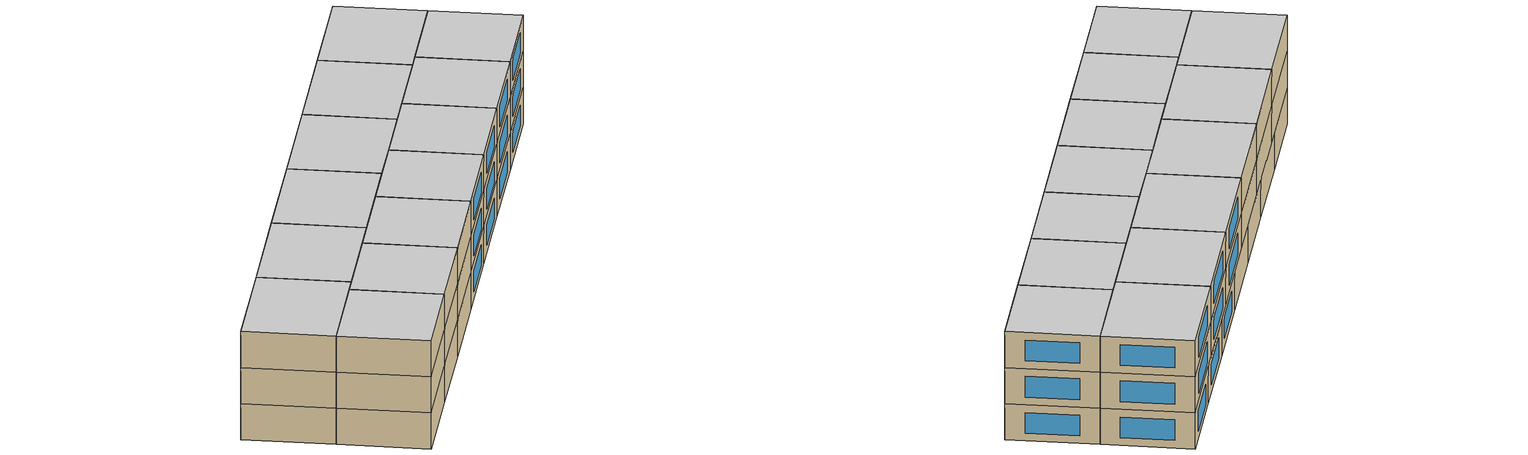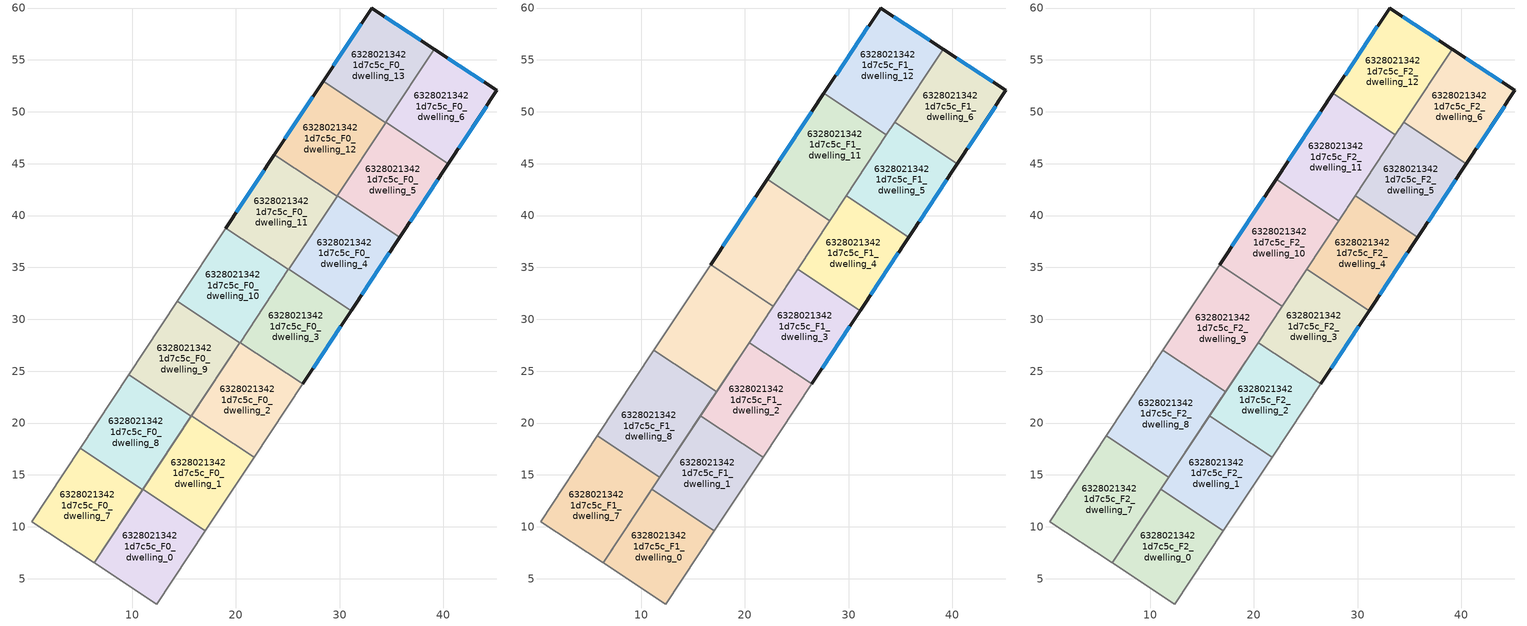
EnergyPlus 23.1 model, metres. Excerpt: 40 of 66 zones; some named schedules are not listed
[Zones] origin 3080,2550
63280213421d7c5c_F0_dwelling_0
 floor ground (EU_floor_Construction): 17.07,9.62 12.4,2.55 6.35,6.52 11.04,13.61 z0
 wall to 63280213421d7c5c_F0_dwelling_1 (EU_wall_Construction): 17.07,9.62 11.04,13.61 z0:3
 wall adiabatic (EU_wall_Construction): 11.04,13.61 6.35,6.52 12.4,2.55 17.07,9.62 z0:3
63280213421d7c5c_F0_dwelling_1
 floor ground (EU_floor_Construction): 21.75,16.69 17.07,9.62 11.04,13.61 15.72,20.68 z0
 wall to 63280213421d7c5c_F0_dwelling_2 (EU_wall_Construction): 21.75,16.69 15.72,20.68 z0:3
 wall adiabatic (EU_wall_Construction): 17.07,9.62 21.75,16.69 / 15.72,20.68 11.04,13.61 z0:3
63280213421d7c5c_F0_dwelling_10
 floor ground (EU_floor_Construction): 25.07,34.8 20.39,27.73 14.36,31.72 19.04,38.8 z0
 wall to 63280213421d7c5c_F0_dwelling_11 (EU_wall_Construction): 25.07,34.8 19.04,38.8 z0:3
 wall to 63280213421d7c5c_F0_dwelling_9 (EU_wall_Construction): 14.36,31.72 20.39,27.73 z0:3
 wall adiabatic (EU_wall_Construction): 19.04,38.8 14.36,31.72 z0:3
 wall to 63280213421d7c5c_F0_dwelling_3 (EU_wall_Construction): 20.4,27.75 25.07,34.8 z0:3
 wall to 63280213421d7c5c_F0_dwelling_2 (EU_wall_Construction): 20.39,27.73 20.4,27.75 z0:3
63280213421d7c5c_F0_dwelling_11
 floor ground (EU_floor_Construction): 29.75,41.88 25.07,34.8 19.04,38.8 23.72,45.87 z0
 wall outside (EU_wall_Construction): 23.72,45.87 19.04,38.8 z0:3
 wall to 63280213421d7c5c_F0_dwelling_12 (EU_wall_Construction): 29.75,41.88 23.72,45.87 z0:3
 wall to 63280213421d7c5c_F0_dwelling_4 (EU_wall_Construction): 25.08,34.83 29.75,41.88 z0:3
 wall to 63280213421d7c5c_F0_dwelling_3 (EU_wall_Construction): 25.07,34.8 25.08,34.83 z0:3
 window (EU_Window_Construction): 22.72,44.36 20.04,40.31 z0.64:2.36
63280213421d7c5c_F0_dwelling_12
 floor ground (EU_floor_Construction): 34.43,48.95 29.75,41.88 23.72,45.87 28.4,52.94 z0
 wall outside (EU_wall_Construction): 28.4,52.94 23.72,45.87 z0:3
 wall to 63280213421d7c5c_F0_dwelling_13 (EU_wall_Construction): 34.43,48.95 28.4,52.94 z0:3
 wall to 63280213421d7c5c_F0_dwelling_5 (EU_wall_Construction): 29.76,41.9 34.43,48.95 z0:3
 wall to 63280213421d7c5c_F0_dwelling_4 (EU_wall_Construction): 29.75,41.88 29.76,41.9 z0:3
 window (EU_Window_Construction): 27.4,51.43 24.72,47.38 z0.64:2.36
 ceiling adiabatic (EU_roof_Construction): 29.75,41.88 33.65,47.77 27.62,51.76 23.72,45.87 z3
63280213421d7c5c_F0_dwelling_13
 floor ground (EU_floor_Construction): 39.12,56.04 34.43,48.95 28.4,52.94 33.07,60 z0
 wall outside (EU_wall_Construction): 39.12,56.04 33.07,60 28.4,52.94 z0:3
 wall to 63280213421d7c5c_F0_dwelling_6 (EU_wall_Construction): 34.45,48.97 39.12,56.04 z0:3
 wall to 63280213421d7c5c_F0_dwelling_5 (EU_wall_Construction): 34.43,48.95 34.45,48.97 z0:3
 window (EU_Window_Construction): 32.07,58.49 29.4,54.46 / 37.83,56.89 34.37,59.15 z0.64:2.36
63280213421d7c5c_F0_dwelling_2
 floor ground (EU_floor_Construction): 26.43,23.76 21.75,16.69 15.72,20.68 20.4,27.75 z0
 wall to 63280213421d7c5c_F0_dwelling_3 (EU_wall_Construction): 26.43,23.76 20.4,27.75 z0:3
 wall adiabatic (EU_wall_Construction): 21.75,16.69 26.43,23.76 / 20.39,27.73 15.72,20.68 z0:3
63280213421d7c5c_F0_dwelling_3
 floor ground (EU_floor_Construction): 31.11,30.83 26.43,23.76 20.4,27.75 25.08,34.83 z0
 wall outside (EU_wall_Construction): 26.43,23.76 31.11,30.83 z0:3
 wall to 63280213421d7c5c_F0_dwelling_4 (EU_wall_Construction): 31.11,30.83 25.08,34.83 z0:3
 window (EU_Window_Construction): 27.44,25.28 30.11,29.32 z0.64:2.36
63280213421d7c5c_F0_dwelling_4
 floor ground (EU_floor_Construction): 35.8,37.91 31.11,30.83 25.08,34.83 29.76,41.9 z0
 wall outside (EU_wall_Construction): 31.11,30.83 35.8,37.91 z0:3
 wall to 63280213421d7c5c_F0_dwelling_5 (EU_wall_Construction): 35.8,37.91 29.76,41.9 z0:3
 window (EU_Window_Construction): 32.12,32.35 34.79,36.39 z0.64:2.36
63280213421d7c5c_F0_dwelling_5
 floor ground (EU_floor_Construction): 40.48,44.98 35.8,37.91 29.76,41.9 34.45,48.97 z0
 wall outside (EU_wall_Construction): 35.8,37.91 40.48,44.98 z0:3
 wall to 63280213421d7c5c_F0_dwelling_6 (EU_wall_Construction): 40.48,44.98 34.45,48.97 z0:3
 window (EU_Window_Construction): 36.8,39.42 39.47,43.47 z0.64:2.36
63280213421d7c5c_F0_dwelling_6
 floor ground (EU_floor_Construction): 45.17,52.07 40.48,44.98 34.45,48.97 39.12,56.04 z0
 wall outside (EU_wall_Construction): 40.48,44.98 45.17,52.07 39.12,56.04 z0:3
 window (EU_Window_Construction): 43.87,52.92 40.41,55.18 / 41.48,46.5 44.16,50.55 z0.64:2.36
63280213421d7c5c_F0_dwelling_7
 floor ground (EU_floor_Construction): 11.02,13.58 6.35,6.52 0.3,10.49 4.99,17.58 z0
 wall to 63280213421d7c5c_F0_dwelling_8 (EU_wall_Construction): 11.02,13.58 4.99,17.58 z0:3
 wall adiabatic (EU_wall_Construction): 4.99,17.58 0.3,10.49 6.35,6.52 11.02,13.58 z0:3
63280213421d7c5c_F0_dwelling_8
 floor ground (EU_floor_Construction): 15.71,20.66 11.02,13.58 4.99,17.58 9.67,24.65 z0
 wall to 63280213421d7c5c_F0_dwelling_9 (EU_wall_Construction): 15.71,20.66 9.67,24.65 z0:3
 wall adiabatic (EU_wall_Construction): 11.02,13.58 15.71,20.66 / 9.67,24.65 4.99,17.58 z0:3
63280213421d7c5c_F0_dwelling_9
 floor ground (EU_floor_Construction): 20.39,27.73 15.71,20.66 9.67,24.65 14.36,31.72 z0
 wall adiabatic (EU_wall_Construction): 15.71,20.66 20.39,27.73 / 14.36,31.72 9.67,24.65 z0:3
63280213421d7c5c_F1_dwelling_0
 floor to 63280213421d7c5c_F0_dwelling_0 (EU_floor_Construction): 17.07,9.62 12.4,2.55 6.35,6.52 11.04,13.61 z3
 wall to 63280213421d7c5c_F1_dwelling_1 (EU_wall_Construction): 17.07,9.62 11.04,13.61 z3:6
 wall adiabatic (EU_wall_Construction): 11.04,13.61 6.35,6.52 12.4,2.55 17.07,9.62 z3:6
63280213421d7c5c_F1_dwelling_1
 floor to 63280213421d7c5c_F0_dwelling_1 (EU_floor_Construction): 21.75,16.69 17.07,9.62 11.04,13.61 15.72,20.68 z3
 wall to 63280213421d7c5c_F1_dwelling_2 (EU_wall_Construction): 21.75,16.69 15.72,20.68 z3:6
 wall adiabatic (EU_wall_Construction): 17.07,9.62 21.75,16.69 / 15.72,20.68 11.04,13.61 z3:6
63280213421d7c5c_F1_dwelling_10
 floor to 63280213421d7c5c_F0_dwelling_11 (EU_floor_Construction): 28.19,39.52 25.07,34.8 19.04,38.8 22.16,43.51 z3
 floor to 63280213421d7c5c_F0_dwelling_10 (EU_floor_Construction): 25.07,34.8 22.73,31.27 16.7,35.26 19.04,38.8 z3
 wall outside (EU_wall_Construction): 22.16,43.51 16.7,35.26 z3:6
 wall to 63280213421d7c5c_F1_dwelling_11 (EU_wall_Construction): 28.19,39.52 22.16,43.51 z3:6
 wall to 63280213421d7c5c_F1_dwelling_9 (EU_wall_Construction): 16.7,35.26 22.73,31.27 z3:6
 wall to 63280213421d7c5c_F1_dwelling_4 (EU_wall_Construction): 25.08,34.83 28.19,39.52 z3:6
 wall to 63280213421d7c5c_F1_dwelling_3 (EU_wall_Construction): 22.73,31.27 25.08,34.83 z3:6
 window (EU_Window_Construction): 20.99,41.74 17.87,37.03 z3.64:5.36
63280213421d7c5c_F1_dwelling_11
 floor adiabatic (EU_floor_Construction): 33.65,47.77 29.75,41.88 23.72,45.87 27.62,51.76 z3
 floor to 63280213421d7c5c_F0_dwelling_11 (EU_floor_Construction): 29.75,41.88 28.19,39.52 22.16,43.51 23.72,45.87 z3
 wall outside (EU_wall_Construction): 27.62,51.76 22.16,43.51 z3:6
 wall to 63280213421d7c5c_F1_dwelling_12 (EU_wall_Construction): 33.65,47.77 27.62,51.76 z3:6
 wall to 63280213421d7c5c_F1_dwelling_5 (EU_wall_Construction): 29.76,41.9 33.65,47.77 z3:6
 wall to 63280213421d7c5c_F1_dwelling_4 (EU_wall_Construction): 28.19,39.52 29.76,41.9 z3:6
 window (EU_Window_Construction): 26.45,50 23.33,45.28 z3.64:5.36
63280213421d7c5c_F1_dwelling_12
 floor to 63280213421d7c5c_F0_dwelling_13 (EU_floor_Construction): 39.12,56.04 34.43,48.95 28.4,52.94 33.07,60 z3
 floor to 63280213421d7c5c_F0_dwelling_12 (EU_floor_Construction): 34.43,48.95 33.65,47.77 27.62,51.76 28.4,52.94 z3
 wall outside (EU_wall_Construction): 39.12,56.04 33.07,60 27.62,51.76 z3:6
 wall to 63280213421d7c5c_F1_dwelling_6 (EU_wall_Construction): 34.45,48.97 39.12,56.04 z3:6
 wall to 63280213421d7c5c_F1_dwelling_5 (EU_wall_Construction): 33.65,47.77 34.45,48.97 z3:6
 window (EU_Window_Construction): 31.91,58.24 28.79,53.53 / 37.83,56.89 34.37,59.15 z3.64:5.36
63280213421d7c5c_F1_dwelling_2
 floor to 63280213421d7c5c_F0_dwelling_2 (EU_floor_Construction): 26.43,23.76 21.75,16.69 15.72,20.68 20.4,27.75 z3
 wall to 63280213421d7c5c_F1_dwelling_3 (EU_wall_Construction): 26.43,23.76 20.4,27.75 z3:6
 wall adiabatic (EU_wall_Construction): 21.75,16.69 26.43,23.76 / 20.4,27.75 15.72,20.68 z3:6
63280213421d7c5c_F1_dwelling_3
 floor to 63280213421d7c5c_F0_dwelling_3 (EU_floor_Construction): 31.11,30.83 26.43,23.76 20.4,27.75 25.08,34.83 z3
 wall outside (EU_wall_Construction): 26.43,23.76 31.11,30.83 z3:6
 wall to 63280213421d7c5c_F1_dwelling_4 (EU_wall_Construction): 31.11,30.83 25.08,34.83 z3:6
 wall to 63280213421d7c5c_F1_dwelling_9 (EU_wall_Construction): 22.73,31.27 20.4,27.75 z3:6
 window (EU_Window_Construction): 27.44,25.28 30.11,29.32 z3.64:5.36
63280213421d7c5c_F1_dwelling_4
 floor to 63280213421d7c5c_F0_dwelling_4 (EU_floor_Construction): 35.8,37.91 31.11,30.83 25.08,34.83 29.76,41.9 z3
 wall outside (EU_wall_Construction): 31.11,30.83 35.8,37.91 z3:6
 wall to 63280213421d7c5c_F1_dwelling_5 (EU_wall_Construction): 35.8,37.91 29.76,41.9 z3:6
 window (EU_Window_Construction): 32.12,32.35 34.79,36.39 z3.64:5.36
63280213421d7c5c_F1_dwelling_5
 floor to 63280213421d7c5c_F0_dwelling_5 (EU_floor_Construction): 40.48,44.98 35.8,37.91 29.76,41.9 34.45,48.97 z3
 wall outside (EU_wall_Construction): 35.8,37.91 40.48,44.98 z3:6
 wall to 63280213421d7c5c_F1_dwelling_6 (EU_wall_Construction): 40.48,44.98 34.45,48.97 z3:6
 window (EU_Window_Construction): 36.8,39.42 39.47,43.47 z3.64:5.36
63280213421d7c5c_F1_dwelling_6
 floor to 63280213421d7c5c_F0_dwelling_6 (EU_floor_Construction): 45.17,52.07 40.48,44.98 34.45,48.97 39.12,56.04 z3
 wall outside (EU_wall_Construction): 40.48,44.98 45.17,52.07 39.12,56.04 z3:6
 window (EU_Window_Construction): 43.87,52.92 40.41,55.18 / 41.48,46.5 44.16,50.55 z3.64:5.36
63280213421d7c5c_F1_dwelling_7
 floor to 63280213421d7c5c_F0_dwelling_7 (EU_floor_Construction): 11.02,13.59 6.35,6.52 0.3,10.49 4.99,17.58 z3
 floor to 63280213421d7c5c_F0_dwelling_8 (EU_floor_Construction): 11.8,14.76 11.02,13.59 4.99,17.58 5.77,18.76 z3
 wall to 63280213421d7c5c_F1_dwelling_8 (EU_wall_Construction): 11.8,14.76 5.77,18.76 z3:6
 wall adiabatic (EU_wall_Construction): 5.77,18.76 0.3,10.49 6.35,6.52 11.8,14.76 z3:6
63280213421d7c5c_F1_dwelling_8
 floor to 63280213421d7c5c_F0_dwelling_8 (EU_floor_Construction): 15.71,20.66 11.8,14.76 5.77,18.76 9.67,24.65 z3
 floor to 63280213421d7c5c_F0_dwelling_9 (EU_floor_Construction): 17.27,23.02 15.71,20.66 9.67,24.65 11.23,27.01 z3
 wall to 63280213421d7c5c_F1_dwelling_9 (EU_wall_Construction): 17.27,23.02 11.23,27.01 z3:6
 wall adiabatic (EU_wall_Construction): 11.8,14.76 17.27,23.02 / 11.23,27.01 5.77,18.76 z3:6
63280213421d7c5c_F1_dwelling_9
 floor to 63280213421d7c5c_F0_dwelling_9 (EU_floor_Construction): 20.39,27.73 17.27,23.02 11.23,27.01 14.36,31.72 z3
 floor to 63280213421d7c5c_F0_dwelling_10 (EU_floor_Construction): 22.73,31.27 20.39,27.73 14.36,31.72 16.7,35.26 z3
 wall adiabatic (EU_wall_Construction): 16.7,35.26 11.23,27.01 / 17.27,23.02 20.4,27.75 z3:6
63280213421d7c5c_F2_dwelling_0
 floor to 63280213421d7c5c_F1_dwelling_0 (EU_floor_Construction): 17.07,9.62 12.4,2.55 6.35,6.52 11.04,13.61 z6
 wall to 63280213421d7c5c_F2_dwelling_1 (EU_wall_Construction): 17.07,9.62 11.04,13.61 z6:9
 wall adiabatic (EU_wall_Construction): 11.04,13.61 6.35,6.52 12.4,2.55 17.07,9.62 z6:9
 ceiling to 63280213421d7c5c_F3_dwelling_0 (EU_floor_Construction): 12.4,2.55 17.07,9.62 11.04,13.61 6.35,6.52 z9
63280213421d7c5c_F2_dwelling_1
 floor to 63280213421d7c5c_F1_dwelling_1 (EU_floor_Construction): 21.75,16.69 17.07,9.62 11.04,13.61 15.72,20.68 z6
 wall to 63280213421d7c5c_F2_dwelling_2 (EU_wall_Construction): 21.75,16.69 15.72,20.68 z6:9
 wall adiabatic (EU_wall_Construction): 17.07,9.62 21.75,16.69 / 15.72,20.68 11.04,13.61 z6:9
 ceiling to 63280213421d7c5c_F3_dwelling_1 (EU_floor_Construction): 17.07,9.62 21.75,16.69 15.72,20.68 11.04,13.61 z9
63280213421d7c5c_F2_dwelling_10
 floor to 63280213421d7c5c_F1_dwelling_10 (EU_floor_Construction): 28.19,39.52 22.73,31.27 16.7,35.26 22.16,43.51 z6
 wall outside (EU_wall_Construction): 22.16,43.51 16.7,35.26 z6:9
 wall to 63280213421d7c5c_F2_dwelling_11 (EU_wall_Construction): 28.19,39.52 22.16,43.51 z6:9
 wall to 63280213421d7c5c_F2_dwelling_9 (EU_wall_Construction): 16.7,35.26 22.73,31.27 z6:9
 wall to 63280213421d7c5c_F2_dwelling_4 (EU_wall_Construction): 25.08,34.83 28.19,39.52 z6:9
 wall to 63280213421d7c5c_F2_dwelling_3 (EU_wall_Construction): 22.73,31.27 25.08,34.83 z6:9
 window (EU_Window_Construction): 20.99,41.74 17.87,37.03 z6.64:8.36
 ceiling to 63280213421d7c5c_F3_dwelling_10 (EU_floor_Construction): 22.73,31.27 28.19,39.52 22.16,43.51 16.7,35.26 z9
63280213421d7c5c_F2_dwelling_11
 floor to 63280213421d7c5c_F1_dwelling_11 (EU_floor_Construction): 33.65,47.77 28.19,39.52 22.16,43.51 27.62,51.76 z6
 wall outside (EU_wall_Construction): 27.62,51.76 22.16,43.51 z6:9
 wall to 63280213421d7c5c_F2_dwelling_12 (EU_wall_Construction): 33.65,47.77 27.62,51.76 z6:9
 wall to 63280213421d7c5c_F2_dwelling_5 (EU_wall_Construction): 29.76,41.9 33.65,47.77 z6:9
 wall to 63280213421d7c5c_F2_dwelling_4 (EU_wall_Construction): 28.19,39.52 29.76,41.9 z6:9
 window (EU_Window_Construction): 26.45,50 23.33,45.28 z6.64:8.36
 ceiling to 63280213421d7c5c_F3_dwelling_11 (EU_floor_Construction): 28.19,39.52 33.65,47.77 27.62,51.76 22.16,43.51 z9
63280213421d7c5c_F2_dwelling_12
 floor to 63280213421d7c5c_F1_dwelling_12 (EU_floor_Construction): 39.12,56.04 33.65,47.77 27.62,51.76 33.07,60 z6
 wall outside (EU_wall_Construction): 39.12,56.04 33.07,60 27.62,51.76 z6:9
 wall to 63280213421d7c5c_F2_dwelling_6 (EU_wall_Construction): 34.45,48.97 39.12,56.04 z6:9
 wall to 63280213421d7c5c_F2_dwelling_5 (EU_wall_Construction): 33.65,47.77 34.45,48.97 z6:9
 window (EU_Window_Construction): 31.91,58.24 28.79,53.53 / 37.83,56.89 34.37,59.15 z6.64:8.36
 ceiling to 63280213421d7c5c_F3_dwelling_12 (EU_floor_Construction): 33.65,47.77 39.12,56.04 33.07,60 27.62,51.76 z9
63280213421d7c5c_F2_dwelling_2
 floor to 63280213421d7c5c_F1_dwelling_2 (EU_floor_Construction): 26.43,23.76 21.75,16.69 15.72,20.68 20.4,27.75 z6
 wall to 63280213421d7c5c_F2_dwelling_3 (EU_wall_Construction): 26.43,23.76 20.4,27.75 z6:9
 wall adiabatic (EU_wall_Construction): 21.75,16.69 26.43,23.76 / 20.4,27.75 15.72,20.68 z6:9
 ceiling to 63280213421d7c5c_F3_dwelling_2 (EU_floor_Construction): 21.75,16.69 26.43,23.76 20.4,27.75 15.72,20.68 z9
63280213421d7c5c_F2_dwelling_3
 floor to 63280213421d7c5c_F1_dwelling_3 (EU_floor_Construction): 31.11,30.83 26.43,23.76 20.4,27.75 25.08,34.83 z6
 wall outside (EU_wall_Construction): 26.43,23.76 31.11,30.83 z6:9
 wall to 63280213421d7c5c_F2_dwelling_4 (EU_wall_Construction): 31.11,30.83 25.08,34.83 z6:9
 wall to 63280213421d7c5c_F2_dwelling_9 (EU_wall_Construction): 22.73,31.27 20.4,27.75 z6:9
 window (EU_Window_Construction): 27.44,25.28 30.11,29.32 z6.64:8.36
 ceiling to 63280213421d7c5c_F3_dwelling_3 (EU_floor_Construction): 26.43,23.76 31.11,30.83 25.08,34.83 20.4,27.75 z9
63280213421d7c5c_F2_dwelling_4
 floor to 63280213421d7c5c_F1_dwelling_4 (EU_floor_Construction): 35.8,37.91 31.11,30.83 25.08,34.83 29.76,41.9 z6
 wall outside (EU_wall_Construction): 31.11,30.83 35.8,37.91 z6:9
 wall to 63280213421d7c5c_F2_dwelling_5 (EU_wall_Construction): 35.8,37.91 29.76,41.9 z6:9
 window (EU_Window_Construction): 32.12,32.35 34.79,36.39 z6.64:8.36
 ceiling to 63280213421d7c5c_F3_dwelling_4 (EU_floor_Construction): 31.11,30.83 35.8,37.91 29.76,41.9 25.08,34.83 z9
63280213421d7c5c_F2_dwelling_5
 floor to 63280213421d7c5c_F1_dwelling_5 (EU_floor_Construction): 40.48,44.98 35.8,37.91 29.76,41.9 34.45,48.97 z6
 wall outside (EU_wall_Construction): 35.8,37.91 40.48,44.98 z6:9
 wall to 63280213421d7c5c_F2_dwelling_6 (EU_wall_Construction): 40.48,44.98 34.45,48.97 z6:9
 window (EU_Window_Construction): 36.8,39.42 39.47,43.47 z6.64:8.36
 ceiling to 63280213421d7c5c_F3_dwelling_5 (EU_floor_Construction): 35.8,37.91 40.48,44.98 34.45,48.97 29.76,41.9 z9
63280213421d7c5c_F2_dwelling_6
 floor to 63280213421d7c5c_F1_dwelling_6 (EU_floor_Construction): 45.17,52.07 40.48,44.98 34.45,48.97 39.12,56.04 z6
 wall outside (EU_wall_Construction): 40.48,44.98 45.17,52.07 39.12,56.04 z6:9
 window (EU_Window_Construction): 43.87,52.92 40.41,55.18 / 41.48,46.5 44.16,50.55 z6.64:8.36
 ceiling to 63280213421d7c5c_F3_dwelling_6 (EU_floor_Construction): 40.48,44.98 45.17,52.07 39.12,56.04 34.45,48.97 z9
63280213421d7c5c_F2_dwelling_7
 floor to 63280213421d7c5c_F1_dwelling_7 (EU_floor_Construction): 11.8,14.76 6.35,6.52 0.3,10.49 5.77,18.76 z6
 wall to 63280213421d7c5c_F2_dwelling_8 (EU_wall_Construction): 11.8,14.76 5.77,18.76 z6:9
 wall adiabatic (EU_wall_Construction): 5.77,18.76 0.3,10.49 6.35,6.52 11.8,14.76 z6:9
 ceiling to 63280213421d7c5c_F3_dwelling_7 (EU_floor_Construction): 6.35,6.52 11.8,14.76 5.77,18.76 0.3,10.49 z9
63280213421d7c5c_F2_dwelling_8
 floor to 63280213421d7c5c_F1_dwelling_8 (EU_floor_Construction): 17.27,23.02 11.8,14.76 5.77,18.76 11.23,27.01 z6
 wall to 63280213421d7c5c_F2_dwelling_9 (EU_wall_Construction): 17.27,23.02 11.23,27.01 z6:9
 wall adiabatic (EU_wall_Construction): 11.8,14.76 17.27,23.02 / 11.23,27.01 5.77,18.76 z6:9
 ceiling to 63280213421d7c5c_F3_dwelling_8 (EU_floor_Construction): 11.8,14.76 17.27,23.02 11.23,27.01 5.77,18.76 z9
63280213421d7c5c_F2_dwelling_9
 floor to 63280213421d7c5c_F1_dwelling_9 (EU_floor_Construction): 22.73,31.27 17.27,23.02 11.23,27.01 16.7,35.26 z6
 wall adiabatic (EU_wall_Construction): 16.7,35.26 11.23,27.01 / 17.27,23.02 20.4,27.75 z6:9
 ceiling to 63280213421d7c5c_F3_dwelling_9 (EU_floor_Construction): 17.27,23.02 22.73,31.27 16.7,35.26 11.23,27.01 z9
[Building]
EU S2 Campaign: North Axis=0; Terrain=City; Solar Distribution=FullExterior
[Site:Location]
Yerevan-Zvartnots.Intl.AP: Latitude=40.15; Longitude=44.383; Time Zone=4; Elevation=854
[SizingPeriod:WeatherFileDays]
AnnualSizingPeriod: Begin Month=1; Begin Day of Month=1; End Month=12; End Day of Month=31; Day of Week for Start Day=Monday; Use Weather File Daylight Saving Period=No; Use Weather File Rain and Snow Indicators=No
[MATERIAL]
EU_InternalMass_Material: Roughness=MediumRough; Thickness=0.1; Conductivity=1; Density=1800; Specific Heat=900; Thermal Absorptance=0.9; Solar Absorptance=0.7; Visible Absorptance=0.7
[MATERIAL:NOMASS] Roughness=MediumRough; Thermal Absorptance=0.9; Solar Absorptance=0.7; Visible Absorptance=0.7
Name | Thermal Resistance
EU_wall_NoMass | 1.05043
EU_roof_NoMass | 1.45357
EU_floor_NoMass | 0.478065
[WINDOWMATERIAL:SIMPLEGLAZINGSYSTEM]
EU_Window_SimpleGlazing: UFactor=2.5566; Solar Heat Gain Coefficient=0.75; Visible Transmittance=0.75
[CONSTRUCTION]
EU_wall_Construction: EU_wall_NoMass
EU_roof_Construction: EU_roof_NoMass
EU_floor_Construction: EU_floor_NoMass
EU_Window_Construction: EU_Window_SimpleGlazing
EU_InternalMass_Construction: EU_InternalMass_Material
[ZONE] Type=1; Multiplier=1; Ceiling Height=autocalculate; Floor Area=autocalculate; Part of Total Floor Area=Yes
Name | Volume
63280213421d7c5c_F0_dwelling_0; 63280213421d7c5c_F1_dwelling_0; 63280213421d7c5c_F2_dwelling_0; 63280213421d7c5c_F0_dwelling_13; 63280213421d7c5c_F0_dwelling_6; 63280213421d7c5c_F1_dwelling_6; 63280213421d7c5c_F2_dwelling_6 | 184.042
63280213421d7c5c_F0_dwelling_1; 63280213421d7c5c_F1_dwelling_1; 63280213421d7c5c_F2_dwelling_1; 63280213421d7c5c_F0_dwelling_3; 63280213421d7c5c_F1_dwelling_3; 63280213421d7c5c_F2_dwelling_3 | 184.047
63280213421d7c5c_F0_dwelling_10; 63280213421d7c5c_F0_dwelling_12; 63280213421d7c5c_F0_dwelling_8 | 184.031
63280213421d7c5c_F1_dwelling_10; 63280213421d7c5c_F2_dwelling_10 | 214.6875
63280213421d7c5c_F0_dwelling_11 | 184.044
63280213421d7c5c_F1_dwelling_11; 63280213421d7c5c_F2_dwelling_11; 63280213421d7c5c_F1_dwelling_12; 63280213421d7c5c_F2_dwelling_12; 63280213421d7c5c_F1_dwelling_8; 63280213421d7c5c_F2_dwelling_8 | 214.716
63280213421d7c5c_F0_dwelling_2; 63280213421d7c5c_F1_dwelling_2; 63280213421d7c5c_F2_dwelling_2; 63280213421d7c5c_F0_dwelling_5; 63280213421d7c5c_F1_dwelling_5; 63280213421d7c5c_F2_dwelling_5 | 184.048
63280213421d7c5c_F0_dwelling_4; 63280213421d7c5c_F1_dwelling_4; 63280213421d7c5c_F2_dwelling_4 | 184.052
63280213421d7c5c_F0_dwelling_7 | 184.026
63280213421d7c5c_F1_dwelling_7; 63280213421d7c5c_F2_dwelling_7 | 214.699
63280213421d7c5c_F0_dwelling_9 | 184.062
63280213421d7c5c_F1_dwelling_9; 63280213421d7c5c_F2_dwelling_9 | 214.717
[INTERNALMASS] Construction=EU_InternalMass_Construction
Name | Zone or ZoneList | Surface Area
63280213421d7c5c_F0_dwelling_0_EU_InternalMass | 63280213421d7c5c_F0_dwelling_0 | 61.3474
63280213421d7c5c_F0_dwelling_1_EU_InternalMass | 63280213421d7c5c_F0_dwelling_1 | 61.3493
63280213421d7c5c_F0_dwelling_2_EU_InternalMass | 63280213421d7c5c_F0_dwelling_2 | 61.3493
63280213421d7c5c_F0_dwelling_3_EU_InternalMass | 63280213421d7c5c_F0_dwelling_3 | 61.3493
63280213421d7c5c_F0_dwelling_4_EU_InternalMass | 63280213421d7c5c_F0_dwelling_4 | 61.3509
63280213421d7c5c_F0_dwelling_5_EU_InternalMass | 63280213421d7c5c_F0_dwelling_5 | 61.3493
63280213421d7c5c_F0_dwelling_6_EU_InternalMass | 63280213421d7c5c_F0_dwelling_6 | 61.3474
63280213421d7c5c_F0_dwelling_7_EU_InternalMass | 63280213421d7c5c_F0_dwelling_7 | 61.342
63280213421d7c5c_F0_dwelling_8_EU_InternalMass | 63280213421d7c5c_F0_dwelling_8 | 61.3438
63280213421d7c5c_F0_dwelling_9_EU_InternalMass | 63280213421d7c5c_F0_dwelling_9 | 61.3538
63280213421d7c5c_F0_dwelling_10_EU_InternalMass | 63280213421d7c5c_F0_dwelling_10 | 61.3438
63280213421d7c5c_F0_dwelling_11_EU_InternalMass | 63280213421d7c5c_F0_dwelling_11 | 61.3478
63280213421d7c5c_F0_dwelling_12_EU_InternalMass | 63280213421d7c5c_F0_dwelling_12 | 61.3438
63280213421d7c5c_F0_dwelling_13_EU_InternalMass | 63280213421d7c5c_F0_dwelling_13 | 61.3474
63280213421d7c5c_F1_dwelling_0_EU_InternalMass | 63280213421d7c5c_F1_dwelling_0 | 61.3474
63280213421d7c5c_F1_dwelling_1_EU_InternalMass | 63280213421d7c5c_F1_dwelling_1 | 61.3493
63280213421d7c5c_F1_dwelling_2_EU_InternalMass | 63280213421d7c5c_F1_dwelling_2 | 61.3493
63280213421d7c5c_F1_dwelling_3_EU_InternalMass | 63280213421d7c5c_F1_dwelling_3 | 61.3493
63280213421d7c5c_F1_dwelling_4_EU_InternalMass | 63280213421d7c5c_F1_dwelling_4 | 61.3509
63280213421d7c5c_F1_dwelling_5_EU_InternalMass | 63280213421d7c5c_F1_dwelling_5 | 61.3493
63280213421d7c5c_F1_dwelling_6_EU_InternalMass | 63280213421d7c5c_F1_dwelling_6 | 61.3474
63280213421d7c5c_F1_dwelling_7_EU_InternalMass | 63280213421d7c5c_F1_dwelling_7 | 71.5662
63280213421d7c5c_F1_dwelling_8_EU_InternalMass | 63280213421d7c5c_F1_dwelling_8 | 71.5721
63280213421d7c5c_F1_dwelling_9_EU_InternalMass | 63280213421d7c5c_F1_dwelling_9 | 71.5724
63280213421d7c5c_F1_dwelling_10_EU_InternalMass | 63280213421d7c5c_F1_dwelling_10 | 71.5624
63280213421d7c5c_F1_dwelling_11_EU_InternalMass | 63280213421d7c5c_F1_dwelling_11 | 71.5721
63280213421d7c5c_F1_dwelling_12_EU_InternalMass | 63280213421d7c5c_F1_dwelling_12 | 71.5719
63280213421d7c5c_F2_dwelling_0_EU_InternalMass | 63280213421d7c5c_F2_dwelling_0 | 61.3474
63280213421d7c5c_F2_dwelling_1_EU_InternalMass | 63280213421d7c5c_F2_dwelling_1 | 61.3493
63280213421d7c5c_F2_dwelling_2_EU_InternalMass | 63280213421d7c5c_F2_dwelling_2 | 61.3493
63280213421d7c5c_F2_dwelling_3_EU_InternalMass | 63280213421d7c5c_F2_dwelling_3 | 61.3493
63280213421d7c5c_F2_dwelling_4_EU_InternalMass | 63280213421d7c5c_F2_dwelling_4 | 61.3509
63280213421d7c5c_F2_dwelling_5_EU_InternalMass | 63280213421d7c5c_F2_dwelling_5 | 61.3493
63280213421d7c5c_F2_dwelling_6_EU_InternalMass | 63280213421d7c5c_F2_dwelling_6 | 61.3474
63280213421d7c5c_F2_dwelling_7_EU_InternalMass | 63280213421d7c5c_F2_dwelling_7 | 71.5662
63280213421d7c5c_F2_dwelling_8_EU_InternalMass | 63280213421d7c5c_F2_dwelling_8 | 71.5721
63280213421d7c5c_F2_dwelling_9_EU_InternalMass | 63280213421d7c5c_F2_dwelling_9 | 71.5724
63280213421d7c5c_F2_dwelling_10_EU_InternalMass | 63280213421d7c5c_F2_dwelling_10 | 71.5624
63280213421d7c5c_F2_dwelling_11_EU_InternalMass | 63280213421d7c5c_F2_dwelling_11 | 71.5721
63280213421d7c5c_F2_dwelling_12_EU_InternalMass | 63280213421d7c5c_F2_dwelling_12 | 71.5719
[OTHEREQUIPMENT] Fuel Type=Electricity; Design Level Calculation Method=Watts/Area; Power per Zone Floor Area=1; Fraction Latent=0; Fraction Radiant=0; Fraction Lost=0; Carbon Dioxide Generation Rate=0; EndUse Subcategory=EU_Step8_InternalGains
Name | Zone or ZoneList or Space or SpaceList | Schedule
EU_Step8_InternalGain_63280213421d7c5c_F0_dwelling_0_f000 | 63280213421d7c5c_F0_dwelling_0 | EU_Step8_GainSchedule_63280213421d7c5c_F0_dwelling_0_f000
EU_Step8_InternalGain_63280213421d7c5c_F0_dwelling_1_f000 | 63280213421d7c5c_F0_dwelling_1 | EU_Step8_GainSchedule_63280213421d7c5c_F0_dwelling_1_f000
EU_Step8_InternalGain_63280213421d7c5c_F0_dwelling_2_f000 | 63280213421d7c5c_F0_dwelling_2 | EU_Step8_GainSchedule_63280213421d7c5c_F0_dwelling_2_f000
EU_Step8_InternalGain_63280213421d7c5c_F0_dwelling_3_f000 | 63280213421d7c5c_F0_dwelling_3 | EU_Step8_GainSchedule_63280213421d7c5c_F0_dwelling_3_f000
EU_Step8_InternalGain_63280213421d7c5c_F0_dwelling_4_f000 | 63280213421d7c5c_F0_dwelling_4 | EU_Step8_GainSchedule_63280213421d7c5c_F0_dwelling_4_f000
EU_Step8_InternalGain_63280213421d7c5c_F0_dwelling_5_f000 | 63280213421d7c5c_F0_dwelling_5 | EU_Step8_GainSchedule_63280213421d7c5c_F0_dwelling_5_f000
EU_Step8_InternalGain_63280213421d7c5c_F0_dwelling_6_f000 | 63280213421d7c5c_F0_dwelling_6 | EU_Step8_GainSchedule_63280213421d7c5c_F0_dwelling_6_f000
EU_Step8_InternalGain_63280213421d7c5c_F0_dwelling_7_f000 | 63280213421d7c5c_F0_dwelling_7 | EU_Step8_GainSchedule_63280213421d7c5c_F0_dwelling_7_f000
EU_Step8_InternalGain_63280213421d7c5c_F0_dwelling_8_f000 | 63280213421d7c5c_F0_dwelling_8 | EU_Step8_GainSchedule_63280213421d7c5c_F0_dwelling_8_f000
EU_Step8_InternalGain_63280213421d7c5c_F0_dwelling_9_f000 | 63280213421d7c5c_F0_dwelling_9 | EU_Step8_GainSchedule_63280213421d7c5c_F0_dwelling_9_f000
EU_Step8_InternalGain_63280213421d7c5c_F0_dwelling_10_f000 | 63280213421d7c5c_F0_dwelling_10 | EU_Step8_GainSchedule_63280213421d7c5c_F0_dwelling_10_f000
EU_Step8_InternalGain_63280213421d7c5c_F0_dwelling_11_f000 | 63280213421d7c5c_F0_dwelling_11 | EU_Step8_GainSchedule_63280213421d7c5c_F0_dwelling_11_f000
EU_Step8_InternalGain_63280213421d7c5c_F0_dwelling_12_f000 | 63280213421d7c5c_F0_dwelling_12 | EU_Step8_GainSchedule_63280213421d7c5c_F0_dwelling_12_f000
EU_Step8_InternalGain_63280213421d7c5c_F0_dwelling_13_f000 | 63280213421d7c5c_F0_dwelling_13 | EU_Step8_GainSchedule_63280213421d7c5c_F0_dwelling_13_f000
EU_Step8_InternalGain_63280213421d7c5c_F1_dwelling_0_f000 | 63280213421d7c5c_F1_dwelling_0 | EU_Step8_GainSchedule_63280213421d7c5c_F1_dwelling_0_f000
EU_Step8_InternalGain_63280213421d7c5c_F1_dwelling_1_f000 | 63280213421d7c5c_F1_dwelling_1 | EU_Step8_GainSchedule_63280213421d7c5c_F1_dwelling_1_f000
EU_Step8_InternalGain_63280213421d7c5c_F1_dwelling_2_f000 | 63280213421d7c5c_F1_dwelling_2 | EU_Step8_GainSchedule_63280213421d7c5c_F1_dwelling_2_f000
EU_Step8_InternalGain_63280213421d7c5c_F1_dwelling_3_f000 | 63280213421d7c5c_F1_dwelling_3 | EU_Step8_GainSchedule_63280213421d7c5c_F1_dwelling_3_f000
EU_Step8_InternalGain_63280213421d7c5c_F1_dwelling_4_f000 | 63280213421d7c5c_F1_dwelling_4 | EU_Step8_GainSchedule_63280213421d7c5c_F1_dwelling_4_f000
EU_Step8_InternalGain_63280213421d7c5c_F1_dwelling_5_f000 | 63280213421d7c5c_F1_dwelling_5 | EU_Step8_GainSchedule_63280213421d7c5c_F1_dwelling_5_f000
EU_Step8_InternalGain_63280213421d7c5c_F1_dwelling_6_f000 | 63280213421d7c5c_F1_dwelling_6 | EU_Step8_GainSchedule_63280213421d7c5c_F1_dwelling_6_f000
EU_Step8_InternalGain_63280213421d7c5c_F1_dwelling_7_f000 | 63280213421d7c5c_F1_dwelling_7 | EU_Step8_GainSchedule_63280213421d7c5c_F1_dwelling_7_f000
EU_Step8_InternalGain_63280213421d7c5c_F1_dwelling_8_f000 | 63280213421d7c5c_F1_dwelling_8 | EU_Step8_GainSchedule_63280213421d7c5c_F1_dwelling_8_f000
EU_Step8_InternalGain_63280213421d7c5c_F1_dwelling_9_f000 | 63280213421d7c5c_F1_dwelling_9 | EU_Step8_GainSchedule_63280213421d7c5c_F1_dwelling_9_f000
EU_Step8_InternalGain_63280213421d7c5c_F1_dwelling_10_f000 | 63280213421d7c5c_F1_dwelling_10 | EU_Step8_GainSchedule_63280213421d7c5c_F1_dwelling_10_f000
EU_Step8_InternalGain_63280213421d7c5c_F1_dwelling_11_f000 | 63280213421d7c5c_F1_dwelling_11 | EU_Step8_GainSchedule_63280213421d7c5c_F1_dwelling_11_f000
EU_Step8_InternalGain_63280213421d7c5c_F1_dwelling_12_f000 | 63280213421d7c5c_F1_dwelling_12 | EU_Step8_GainSchedule_63280213421d7c5c_F1_dwelling_12_f000
EU_Step8_InternalGain_63280213421d7c5c_F2_dwelling_0_f000 | 63280213421d7c5c_F2_dwelling_0 | EU_Step8_GainSchedule_63280213421d7c5c_F2_dwelling_0_f000
EU_Step8_InternalGain_63280213421d7c5c_F2_dwelling_1_f000 | 63280213421d7c5c_F2_dwelling_1 | EU_Step8_GainSchedule_63280213421d7c5c_F2_dwelling_1_f000
EU_Step8_InternalGain_63280213421d7c5c_F2_dwelling_2_f000 | 63280213421d7c5c_F2_dwelling_2 | EU_Step8_GainSchedule_63280213421d7c5c_F2_dwelling_2_f000
EU_Step8_InternalGain_63280213421d7c5c_F2_dwelling_3_f000 | 63280213421d7c5c_F2_dwelling_3 | EU_Step8_GainSchedule_63280213421d7c5c_F2_dwelling_3_f000
EU_Step8_InternalGain_63280213421d7c5c_F2_dwelling_4_f000 | 63280213421d7c5c_F2_dwelling_4 | EU_Step8_GainSchedule_63280213421d7c5c_F2_dwelling_4_f000
EU_Step8_InternalGain_63280213421d7c5c_F2_dwelling_5_f000 | 63280213421d7c5c_F2_dwelling_5 | EU_Step8_GainSchedule_63280213421d7c5c_F2_dwelling_5_f000
EU_Step8_InternalGain_63280213421d7c5c_F2_dwelling_6_f000 | 63280213421d7c5c_F2_dwelling_6 | EU_Step8_GainSchedule_63280213421d7c5c_F2_dwelling_6_f000
EU_Step8_InternalGain_63280213421d7c5c_F2_dwelling_7_f000 | 63280213421d7c5c_F2_dwelling_7 | EU_Step8_GainSchedule_63280213421d7c5c_F2_dwelling_7_f000
EU_Step8_InternalGain_63280213421d7c5c_F2_dwelling_8_f000 | 63280213421d7c5c_F2_dwelling_8 | EU_Step8_GainSchedule_63280213421d7c5c_F2_dwelling_8_f000
EU_Step8_InternalGain_63280213421d7c5c_F2_dwelling_9_f000 | 63280213421d7c5c_F2_dwelling_9 | EU_Step8_GainSchedule_63280213421d7c5c_F2_dwelling_9_f000
EU_Step8_InternalGain_63280213421d7c5c_F2_dwelling_10_f000 | 63280213421d7c5c_F2_dwelling_10 | EU_Step8_GainSchedule_63280213421d7c5c_F2_dwelling_10_f000
EU_Step8_InternalGain_63280213421d7c5c_F2_dwelling_11_f000 | 63280213421d7c5c_F2_dwelling_11 | EU_Step8_GainSchedule_63280213421d7c5c_F2_dwelling_11_f000
EU_Step8_InternalGain_63280213421d7c5c_F2_dwelling_12_f000 | 63280213421d7c5c_F2_dwelling_12 | EU_Step8_GainSchedule_63280213421d7c5c_F2_dwelling_12_f000
[ZONEVENTILATION:DESIGNFLOWRATE] Schedule=EU_AlwaysOn; Design Flow Rate Calculation Method=AirChanges/Hour; Air Changes per Hour=0.557805; Ventilation Type=Natural; Fan Pressure Rise=0; Fan Total Efficiency=1; Constant Term Coefficient=1; Temperature Term Coefficient=0; Velocity Term Coefficient=0; Velocity Squared Term Coefficient=0; Minimum Indoor Temperature=-100; Maximum Indoor Temperature=100; Delta Temperature=-100; Minimum Outdoor Temperature=-100; Maximum Outdoor Temperature=100; Maximum Wind Speed=40
Name | Zone or ZoneList or Space or SpaceList
EU_ConstantAir_63280213421d7c5c_F0_dwelling_0 | 63280213421d7c5c_F0_dwelling_0
EU_ConstantAir_63280213421d7c5c_F0_dwelling_1 | 63280213421d7c5c_F0_dwelling_1
EU_ConstantAir_63280213421d7c5c_F0_dwelling_2 | 63280213421d7c5c_F0_dwelling_2
EU_ConstantAir_63280213421d7c5c_F0_dwelling_3 | 63280213421d7c5c_F0_dwelling_3
EU_ConstantAir_63280213421d7c5c_F0_dwelling_4 | 63280213421d7c5c_F0_dwelling_4
EU_ConstantAir_63280213421d7c5c_F0_dwelling_5 | 63280213421d7c5c_F0_dwelling_5
EU_ConstantAir_63280213421d7c5c_F0_dwelling_6 | 63280213421d7c5c_F0_dwelling_6
EU_ConstantAir_63280213421d7c5c_F0_dwelling_7 | 63280213421d7c5c_F0_dwelling_7
EU_ConstantAir_63280213421d7c5c_F0_dwelling_8 | 63280213421d7c5c_F0_dwelling_8
EU_ConstantAir_63280213421d7c5c_F0_dwelling_9 | 63280213421d7c5c_F0_dwelling_9
EU_ConstantAir_63280213421d7c5c_F0_dwelling_10 | 63280213421d7c5c_F0_dwelling_10
EU_ConstantAir_63280213421d7c5c_F0_dwelling_11 | 63280213421d7c5c_F0_dwelling_11
EU_ConstantAir_63280213421d7c5c_F0_dwelling_12 | 63280213421d7c5c_F0_dwelling_12
EU_ConstantAir_63280213421d7c5c_F0_dwelling_13 | 63280213421d7c5c_F0_dwelling_13
EU_ConstantAir_63280213421d7c5c_F1_dwelling_0 | 63280213421d7c5c_F1_dwelling_0
EU_ConstantAir_63280213421d7c5c_F1_dwelling_1 | 63280213421d7c5c_F1_dwelling_1
EU_ConstantAir_63280213421d7c5c_F1_dwelling_2 | 63280213421d7c5c_F1_dwelling_2
EU_ConstantAir_63280213421d7c5c_F1_dwelling_3 | 63280213421d7c5c_F1_dwelling_3
EU_ConstantAir_63280213421d7c5c_F1_dwelling_4 | 63280213421d7c5c_F1_dwelling_4
EU_ConstantAir_63280213421d7c5c_F1_dwelling_5 | 63280213421d7c5c_F1_dwelling_5
EU_ConstantAir_63280213421d7c5c_F1_dwelling_6 | 63280213421d7c5c_F1_dwelling_6
EU_ConstantAir_63280213421d7c5c_F1_dwelling_7 | 63280213421d7c5c_F1_dwelling_7
EU_ConstantAir_63280213421d7c5c_F1_dwelling_8 | 63280213421d7c5c_F1_dwelling_8
EU_ConstantAir_63280213421d7c5c_F1_dwelling_9 | 63280213421d7c5c_F1_dwelling_9
EU_ConstantAir_63280213421d7c5c_F1_dwelling_10 | 63280213421d7c5c_F1_dwelling_10
EU_ConstantAir_63280213421d7c5c_F1_dwelling_11 | 63280213421d7c5c_F1_dwelling_11
EU_ConstantAir_63280213421d7c5c_F1_dwelling_12 | 63280213421d7c5c_F1_dwelling_12
EU_ConstantAir_63280213421d7c5c_F2_dwelling_0 | 63280213421d7c5c_F2_dwelling_0
EU_ConstantAir_63280213421d7c5c_F2_dwelling_1 | 63280213421d7c5c_F2_dwelling_1
EU_ConstantAir_63280213421d7c5c_F2_dwelling_2 | 63280213421d7c5c_F2_dwelling_2
EU_ConstantAir_63280213421d7c5c_F2_dwelling_3 | 63280213421d7c5c_F2_dwelling_3
EU_ConstantAir_63280213421d7c5c_F2_dwelling_4 | 63280213421d7c5c_F2_dwelling_4
EU_ConstantAir_63280213421d7c5c_F2_dwelling_5 | 63280213421d7c5c_F2_dwelling_5
EU_ConstantAir_63280213421d7c5c_F2_dwelling_6 | 63280213421d7c5c_F2_dwelling_6
EU_ConstantAir_63280213421d7c5c_F2_dwelling_7 | 63280213421d7c5c_F2_dwelling_7
EU_ConstantAir_63280213421d7c5c_F2_dwelling_8 | 63280213421d7c5c_F2_dwelling_8
EU_ConstantAir_63280213421d7c5c_F2_dwelling_9 | 63280213421d7c5c_F2_dwelling_9
EU_ConstantAir_63280213421d7c5c_F2_dwelling_10 | 63280213421d7c5c_F2_dwelling_10
EU_ConstantAir_63280213421d7c5c_F2_dwelling_11 | 63280213421d7c5c_F2_dwelling_11
EU_ConstantAir_63280213421d7c5c_F2_dwelling_12 | 63280213421d7c5c_F2_dwelling_12
[HVACTEMPLATE:ZONE:IDEALLOADSAIRSYSTEM] System Availability Schedule=EU_AlwaysOn; Maximum Heating Supply Air Temperature=50; Minimum Cooling Supply Air Temperature=13; Maximum Heating Supply Air Humidity Ratio=0.0156; Minimum Cooling Supply Air Humidity Ratio=0.0077; Heating Limit=NoLimit; Cooling Limit=NoLimit; Heating Availability Schedule=EU_AlwaysOn; Cooling Availability Schedule=EU_CoolingOff; Dehumidification Control Type=ConstantSensibleHeatRatio; Cooling Sensible Heat Ratio=0.7; Dehumidification Setpoint=60; Humidification Control Type=None; Humidification Setpoint=30; Outdoor Air Method=None; Outdoor Air Flow Rate per Person=0.00944; Outdoor Air Flow Rate per Zone Floor Area=0; Outdoor Air Flow Rate per Zone=0; Demand Controlled Ventilation Type=None; Outdoor Air Economizer Type=NoEconomizer; Heat Recovery Type=None; Sensible Heat Recovery Effectiveness=0.7; Latent Heat Recovery Effectiveness=0.65
Name | Template Thermostat
63280213421d7c5c_F0_dwelling_0 | EU_HeatOnly_63280213421d7c5c_F0_dwelling_0
63280213421d7c5c_F0_dwelling_1 | EU_HeatOnly_63280213421d7c5c_F0_dwelling_1
63280213421d7c5c_F0_dwelling_2 | EU_HeatOnly_63280213421d7c5c_F0_dwelling_2
63280213421d7c5c_F0_dwelling_3 | EU_HeatOnly_63280213421d7c5c_F0_dwelling_3
63280213421d7c5c_F0_dwelling_4 | EU_HeatOnly_63280213421d7c5c_F0_dwelling_4
63280213421d7c5c_F0_dwelling_5 | EU_HeatOnly_63280213421d7c5c_F0_dwelling_5
63280213421d7c5c_F0_dwelling_6 | EU_HeatOnly_63280213421d7c5c_F0_dwelling_6
63280213421d7c5c_F0_dwelling_7 | EU_HeatOnly_63280213421d7c5c_F0_dwelling_7
63280213421d7c5c_F0_dwelling_8 | EU_HeatOnly_63280213421d7c5c_F0_dwelling_8
63280213421d7c5c_F0_dwelling_9 | EU_HeatOnly_63280213421d7c5c_F0_dwelling_9
63280213421d7c5c_F0_dwelling_10 | EU_HeatOnly_63280213421d7c5c_F0_dwelling_10
63280213421d7c5c_F0_dwelling_11 | EU_HeatOnly_63280213421d7c5c_F0_dwelling_11
63280213421d7c5c_F0_dwelling_12 | EU_HeatOnly_63280213421d7c5c_F0_dwelling_12
63280213421d7c5c_F0_dwelling_13 | EU_HeatOnly_63280213421d7c5c_F0_dwelling_13
63280213421d7c5c_F1_dwelling_0 | EU_HeatOnly_63280213421d7c5c_F1_dwelling_0
63280213421d7c5c_F1_dwelling_1 | EU_HeatOnly_63280213421d7c5c_F1_dwelling_1
63280213421d7c5c_F1_dwelling_2 | EU_HeatOnly_63280213421d7c5c_F1_dwelling_2
63280213421d7c5c_F1_dwelling_3 | EU_HeatOnly_63280213421d7c5c_F1_dwelling_3
63280213421d7c5c_F1_dwelling_4 | EU_HeatOnly_63280213421d7c5c_F1_dwelling_4
63280213421d7c5c_F1_dwelling_5 | EU_HeatOnly_63280213421d7c5c_F1_dwelling_5
63280213421d7c5c_F1_dwelling_6 | EU_HeatOnly_63280213421d7c5c_F1_dwelling_6
63280213421d7c5c_F1_dwelling_7 | EU_HeatOnly_63280213421d7c5c_F1_dwelling_7
63280213421d7c5c_F1_dwelling_8 | EU_HeatOnly_63280213421d7c5c_F1_dwelling_8
63280213421d7c5c_F1_dwelling_9 | EU_HeatOnly_63280213421d7c5c_F1_dwelling_9
63280213421d7c5c_F1_dwelling_10 | EU_HeatOnly_63280213421d7c5c_F1_dwelling_10
63280213421d7c5c_F1_dwelling_11 | EU_HeatOnly_63280213421d7c5c_F1_dwelling_11
63280213421d7c5c_F1_dwelling_12 | EU_HeatOnly_63280213421d7c5c_F1_dwelling_12
63280213421d7c5c_F2_dwelling_0 | EU_HeatOnly_63280213421d7c5c_F2_dwelling_0
63280213421d7c5c_F2_dwelling_1 | EU_HeatOnly_63280213421d7c5c_F2_dwelling_1
63280213421d7c5c_F2_dwelling_2 | EU_HeatOnly_63280213421d7c5c_F2_dwelling_2
63280213421d7c5c_F2_dwelling_3 | EU_HeatOnly_63280213421d7c5c_F2_dwelling_3
63280213421d7c5c_F2_dwelling_4 | EU_HeatOnly_63280213421d7c5c_F2_dwelling_4
63280213421d7c5c_F2_dwelling_5 | EU_HeatOnly_63280213421d7c5c_F2_dwelling_5
63280213421d7c5c_F2_dwelling_6 | EU_HeatOnly_63280213421d7c5c_F2_dwelling_6
63280213421d7c5c_F2_dwelling_7 | EU_HeatOnly_63280213421d7c5c_F2_dwelling_7
63280213421d7c5c_F2_dwelling_8 | EU_HeatOnly_63280213421d7c5c_F2_dwelling_8
63280213421d7c5c_F2_dwelling_9 | EU_HeatOnly_63280213421d7c5c_F2_dwelling_9
63280213421d7c5c_F2_dwelling_10 | EU_HeatOnly_63280213421d7c5c_F2_dwelling_10
63280213421d7c5c_F2_dwelling_11 | EU_HeatOnly_63280213421d7c5c_F2_dwelling_11
63280213421d7c5c_F2_dwelling_12 | EU_HeatOnly_63280213421d7c5c_F2_dwelling_12
[SIZING:ZONE] Zone Cooling Design Supply Air Temperature Input Method=SupplyAirTemperature; Zone Cooling Design Supply Air Temperature=13; Zone Heating Design Supply Air Temperature Input Method=SupplyAirTemperature; Zone Heating Design Supply Air Temperature=50; Zone Cooling Design Supply Air Humidity Ratio=0.008; Zone Heating Design Supply Air Humidity Ratio=0.008; Cooling Design Air Flow Method=DesignDay; Cooling Design Air Flow Rate=0; Cooling Minimum Air Flow per Zone Floor Area=0.000762; Cooling Minimum Air Flow=0; Cooling Minimum Air Flow Fraction=0.2; Heating Design Air Flow Method=DesignDay; Heating Design Air Flow Rate=0; Heating Maximum Air Flow per Zone Floor Area=0.002032; Heating Maximum Air Flow=0.141576; Heating Maximum Air Flow Fraction=0.3; Account for Dedicated Outdoor Air System=No; Dedicated Outdoor Air System Control Strategy=NeutralSupplyAir; Dedicated Outdoor Air Low Setpoint Temperature for Design=autosize; Dedicated Outdoor Air High Setpoint Temperature for Design=autosize; Zone Load Sizing Method=Sensible Load Only No Latent Load; Zone Latent Cooling Design Supply Air Humidity Ratio Input Method=HumidityRatioDifference; Zone Cooling Design Supply Air Humidity Ratio Difference=0.005; Zone Latent Heating Design Supply Air Humidity Ratio Input Method=HumidityRatioDifference; Zone Humidification Design Supply Air Humidity Ratio Difference=0.005
63280213421d7c5c_F0_dwelling_0; 63280213421d7c5c_F0_dwelling_1; 63280213421d7c5c_F0_dwelling_2; 63280213421d7c5c_F0_dwelling_3; 63280213421d7c5c_F0_dwelling_4; 63280213421d7c5c_F0_dwelling_5; 63280213421d7c5c_F0_dwelling_6; 63280213421d7c5c_F0_dwelling_7; 63280213421d7c5c_F0_dwelling_8; 63280213421d7c5c_F0_dwelling_9; 63280213421d7c5c_F0_dwelling_10; 63280213421d7c5c_F0_dwelling_11; 63280213421d7c5c_F0_dwelling_12; 63280213421d7c5c_F0_dwelling_13; 63280213421d7c5c_F1_dwelling_0; 63280213421d7c5c_F1_dwelling_1; 63280213421d7c5c_F1_dwelling_2; 63280213421d7c5c_F1_dwelling_3; 63280213421d7c5c_F1_dwelling_4; 63280213421d7c5c_F1_dwelling_5; 63280213421d7c5c_F1_dwelling_6; 63280213421d7c5c_F1_dwelling_7; 63280213421d7c5c_F1_dwelling_8; 63280213421d7c5c_F1_dwelling_9; 63280213421d7c5c_F1_dwelling_10; 63280213421d7c5c_F1_dwelling_11; 63280213421d7c5c_F1_dwelling_12; 63280213421d7c5c_F2_dwelling_0; 63280213421d7c5c_F2_dwelling_1; 63280213421d7c5c_F2_dwelling_2; 63280213421d7c5c_F2_dwelling_3; 63280213421d7c5c_F2_dwelling_4; 63280213421d7c5c_F2_dwelling_5; 63280213421d7c5c_F2_dwelling_6; 63280213421d7c5c_F2_dwelling_7; 63280213421d7c5c_F2_dwelling_8; 63280213421d7c5c_F2_dwelling_9; 63280213421d7c5c_F2_dwelling_10; 63280213421d7c5c_F2_dwelling_11; 63280213421d7c5c_F2_dwelling_12
[SCHEDULE:FILE] Column Number=1; Rows to Skip at Top=0; Number of Hours of Data=8760; Column Separator=Comma; Interpolate to Timestep=No; Minutes per Item=60; Adjust Schedule for Daylight Savings=Yes
Name | File
EU_Step8_GainSchedule_63280213421d7c5c_F0_dwelling_0_f000 | ../../schedules/63280213421d7c5c/63280213421d7c5c_F0_dwelling_0_f000_gain.csv
EU_Step8_GainSchedule_63280213421d7c5c_F0_dwelling_1_f000 | ../../schedules/63280213421d7c5c/63280213421d7c5c_F0_dwelling_1_f000_gain.csv
EU_Step8_GainSchedule_63280213421d7c5c_F0_dwelling_2_f000 | ../../schedules/63280213421d7c5c/63280213421d7c5c_F0_dwelling_2_f000_gain.csv
EU_Step8_GainSchedule_63280213421d7c5c_F0_dwelling_3_f000 | ../../schedules/63280213421d7c5c/63280213421d7c5c_F0_dwelling_3_f000_gain.csv
EU_Step8_GainSchedule_63280213421d7c5c_F0_dwelling_4_f000 | ../../schedules/63280213421d7c5c/63280213421d7c5c_F0_dwelling_4_f000_gain.csv
EU_Step8_GainSchedule_63280213421d7c5c_F0_dwelling_5_f000 | ../../schedules/63280213421d7c5c/63280213421d7c5c_F0_dwelling_5_f000_gain.csv
EU_Step8_GainSchedule_63280213421d7c5c_F0_dwelling_6_f000 | ../../schedules/63280213421d7c5c/63280213421d7c5c_F0_dwelling_6_f000_gain.csv
EU_Step8_GainSchedule_63280213421d7c5c_F0_dwelling_7_f000 | ../../schedules/63280213421d7c5c/63280213421d7c5c_F0_dwelling_7_f000_gain.csv
EU_Step8_GainSchedule_63280213421d7c5c_F0_dwelling_8_f000 | ../../schedules/63280213421d7c5c/63280213421d7c5c_F0_dwelling_8_f000_gain.csv
EU_Step8_GainSchedule_63280213421d7c5c_F0_dwelling_9_f000 | ../../schedules/63280213421d7c5c/63280213421d7c5c_F0_dwelling_9_f000_gain.csv
EU_Step8_GainSchedule_63280213421d7c5c_F0_dwelling_10_f000 | ../../schedules/63280213421d7c5c/63280213421d7c5c_F0_dwelling_10_f000_gain.csv
EU_Step8_GainSchedule_63280213421d7c5c_F0_dwelling_11_f000 | ../../schedules/63280213421d7c5c/63280213421d7c5c_F0_dwelling_11_f000_gain.csv
EU_Step8_GainSchedule_63280213421d7c5c_F0_dwelling_12_f000 | ../../schedules/63280213421d7c5c/63280213421d7c5c_F0_dwelling_12_f000_gain.csv
EU_Step8_GainSchedule_63280213421d7c5c_F0_dwelling_13_f000 | ../../schedules/63280213421d7c5c/63280213421d7c5c_F0_dwelling_13_f000_gain.csv
EU_Step8_GainSchedule_63280213421d7c5c_F1_dwelling_0_f000 | ../../schedules/63280213421d7c5c/63280213421d7c5c_F1_dwelling_0_f000_gain.csv
EU_Step8_GainSchedule_63280213421d7c5c_F1_dwelling_1_f000 | ../../schedules/63280213421d7c5c/63280213421d7c5c_F1_dwelling_1_f000_gain.csv
EU_Step8_GainSchedule_63280213421d7c5c_F1_dwelling_2_f000 | ../../schedules/63280213421d7c5c/63280213421d7c5c_F1_dwelling_2_f000_gain.csv
EU_Step8_GainSchedule_63280213421d7c5c_F1_dwelling_3_f000 | ../../schedules/63280213421d7c5c/63280213421d7c5c_F1_dwelling_3_f000_gain.csv
EU_Step8_GainSchedule_63280213421d7c5c_F1_dwelling_4_f000 | ../../schedules/63280213421d7c5c/63280213421d7c5c_F1_dwelling_4_f000_gain.csv
EU_Step8_GainSchedule_63280213421d7c5c_F1_dwelling_5_f000 | ../../schedules/63280213421d7c5c/63280213421d7c5c_F1_dwelling_5_f000_gain.csv
EU_Step8_GainSchedule_63280213421d7c5c_F1_dwelling_6_f000 | ../../schedules/63280213421d7c5c/63280213421d7c5c_F1_dwelling_6_f000_gain.csv
EU_Step8_GainSchedule_63280213421d7c5c_F1_dwelling_7_f000 | ../../schedules/63280213421d7c5c/63280213421d7c5c_F1_dwelling_7_f000_gain.csv
EU_Step8_GainSchedule_63280213421d7c5c_F1_dwelling_8_f000 | ../../schedules/63280213421d7c5c/63280213421d7c5c_F1_dwelling_8_f000_gain.csv
EU_Step8_GainSchedule_63280213421d7c5c_F1_dwelling_9_f000 | ../../schedules/63280213421d7c5c/63280213421d7c5c_F1_dwelling_9_f000_gain.csv
EU_Step8_GainSchedule_63280213421d7c5c_F1_dwelling_10_f000 | ../../schedules/63280213421d7c5c/63280213421d7c5c_F1_dwelling_10_f000_gain.csv
EU_Step8_GainSchedule_63280213421d7c5c_F1_dwelling_11_f000 | ../../schedules/63280213421d7c5c/63280213421d7c5c_F1_dwelling_11_f000_gain.csv
EU_Step8_GainSchedule_63280213421d7c5c_F1_dwelling_12_f000 | ../../schedules/63280213421d7c5c/63280213421d7c5c_F1_dwelling_12_f000_gain.csv
EU_Step8_GainSchedule_63280213421d7c5c_F2_dwelling_0_f000 | ../../schedules/63280213421d7c5c/63280213421d7c5c_F2_dwelling_0_f000_gain.csv
EU_Step8_GainSchedule_63280213421d7c5c_F2_dwelling_1_f000 | ../../schedules/63280213421d7c5c/63280213421d7c5c_F2_dwelling_1_f000_gain.csv
EU_Step8_GainSchedule_63280213421d7c5c_F2_dwelling_2_f000 | ../../schedules/63280213421d7c5c/63280213421d7c5c_F2_dwelling_2_f000_gain.csv
EU_Step8_GainSchedule_63280213421d7c5c_F2_dwelling_3_f000 | ../../schedules/63280213421d7c5c/63280213421d7c5c_F2_dwelling_3_f000_gain.csv
EU_Step8_GainSchedule_63280213421d7c5c_F2_dwelling_4_f000 | ../../schedules/63280213421d7c5c/63280213421d7c5c_F2_dwelling_4_f000_gain.csv
EU_Step8_GainSchedule_63280213421d7c5c_F2_dwelling_5_f000 | ../../schedules/63280213421d7c5c/63280213421d7c5c_F2_dwelling_5_f000_gain.csv
EU_Step8_GainSchedule_63280213421d7c5c_F2_dwelling_6_f000 | ../../schedules/63280213421d7c5c/63280213421d7c5c_F2_dwelling_6_f000_gain.csv
EU_Step8_GainSchedule_63280213421d7c5c_F2_dwelling_7_f000 | ../../schedules/63280213421d7c5c/63280213421d7c5c_F2_dwelling_7_f000_gain.csv
